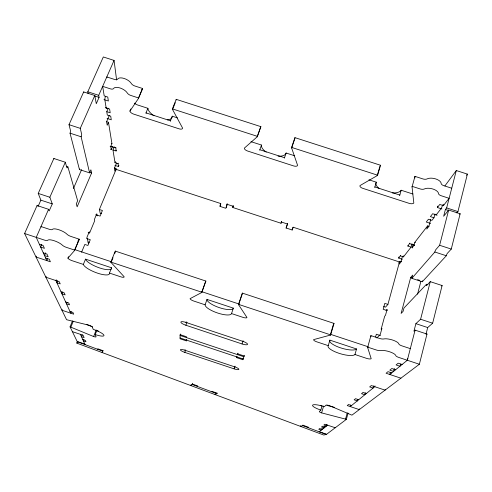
<?xml version="1.0" encoding="UTF-8"?>
<svg xmlns="http://www.w3.org/2000/svg" width="492" height="492" viewBox="0 0 492 492"><rect width="100%" height="100%" fill="white"/><g stroke="black" fill="none" stroke-linecap="round" stroke-linejoin="round"><path stroke-width="0.74" d="M186.819 339.462L186.32 340.858L180.066 338.773L180.121 334.634L186.505 336.762L186.468 337.598M186.32 340.858L186.357 340.052M220.373 206.603L220.76 203.565L116.1 169.365L99.378 209.506L100.251 213.294L101.45 213.688M226.449 207.741L226.584 206.8M226.627 206.48L227.138 203.731M281.535 221.695L281.018 223.251L232.784 207.489L233.177 205.699M426.023 334.154L427.696 327.549L432.646 323.213L442.111 285.538L430.26 281.658L426.626 285.471A2.036 0.387 -70.9 0 1 426.502 284.278L427.954 284.751M426.502 284.278L403.95 308.041L403.065 311.393L401.115 313.422L410.703 277.408L412.702 275.102L411.841 278.349L422.284 281.768L446.318 255.754A2.017 0.406 -70.4 0 1 447.4 253.288L451.275 249.075L460.149 213.768L448.667 210.053L443.649 216.277L445.408 209.475L446.65 207.913L456.299 170.54L467.4 174.113L457.941 211.566L456.81 212.919M348.09 413.114L346.35 419.368A2.97 0.597 16.8 0 0 345.525 419.123L321.633 412.893A2.946 0.59 17.2 0 1 319.351 411.509L320.833 410.094A10.541 2.165 17.1 0 1 312.691 405.07A10.541 2.165 17.1 0 1 324.4 406.693L325.987 405.18A3.087 0.646 17 0 1 329.437 405.642L351.159 414.842A3.093 0.64 16.7 0 0 351.958 415.137L419.368 364.252L426.994 334.062L415.094 330.138L413.938 331.196L415.888 323.662L420.599 319.247L430.26 281.658M390.267 372.678L389.793 374.486L407.314 360.261L415.094 330.138M411.841 278.349L434.836 252.009A2.017 0.375 -70.5 0 1 435.9 249.549L439.614 245.28L448.667 210.053M302.961 425.051L302.777 425.666L326.368 434.454L323.761 435.033L76.881 343.152L77.269 341.682L102.773 351.177L103.019 350.556M441.939 208.989L437.4 207.519L439.743 204.457L443.409 205.644L443.778 204.229M407.314 360.261L407.807 358.354M417.542 294.191L420.851 281.529M400.562 364.117L400.008 366.239L396.085 364.935L398.2 363.176L402.124 364.474M422.284 281.768L422.548 280.748M394.35 368.483L393.582 371.411L389.812 370.156L391.804 368.496L395.648 369.775M430.617 223.442L426.275 222.033L428.427 219.229L431.927 220.367L433.962 217.765L434.928 214.069M437.4 207.519L437.769 206.117M428.987 226.357L427.609 225.908L426.773 229.063L428.913 226.338L430.703 219.555M385.304 389.289L385.076 390.138L371.306 385.556L369.67 386.915L373.084 388.047L373.662 385.9M374.978 385.857L374.75 386.7L357.229 400.918M412.751 247.9L412.142 247.704L413.083 244.21M412.142 247.704L414.036 245.287L414.848 242.279L427.609 225.908M411.982 243.774L411.084 247.107L407.868 246.055L409.861 243.097M401.466 261.713L400.051 261.252L399.276 264.099L400.968 261.947L402.524 256.215M365.353 392.714L364.793 394.781L361.522 393.692L363.022 392.444L366.319 393.545M402.327 259.266L398.661 258.072L400.359 255.858L403.471 256.873L403.76 255.791M407.868 246.055L408.022 245.502M375.593 336.934L376.331 334.234L380.537 335.624M398.661 258.072L398.957 256.996M400.359 255.858L400.506 255.317M383.668 306.553L385.513 307.162L387.911 304.4L399.492 261.972L293.109 227.206L292.082 230.047M359.498 408.852L359.295 409.602L347.241 405.574L348.521 404.51L351.552 405.525M350.667 405.088L350.255 406.577L357.29 400.869L357.678 399.442M345.525 419.123L347.266 412.862M68.523 256.726L67.933 258.128A4.047 1.095 22.1 0 0 72.164 260.711L83.345 264.413A14.047 3.819 21.6 0 0 97.705 273.22A14.047 3.819 21.6 0 0 109.47 273.078L120.681 276.799A4.016 1.107 21.2 0 0 124.175 276.781L111.094 262.531A4.188 1.199 21.5 0 1 110.841 262.082L115.257 251.092L205.865 281.049L201.88 292.23A4.164 1.218 19.6 0 1 201.683 292.531L190.097 298.644A3.998 1.125 19.6 0 0 193.805 301.055L205.109 304.8A13.936 3.918 19.1 0 0 217.655 313.023A13.936 3.918 19.1 0 0 231.523 313.564L242.87 317.328A4.004 1.132 18.6 0 0 246.978 317.506L238.602 304.763A4.17 1.224 18.6 0 1 238.528 304.363L242.335 293.103L334.019 323.41L330.649 334.874A4.219 1.224 16.7 0 1 330.267 335.12L313.656 339.615A4.047 1.132 17 0 0 316.823 341.854L328.256 345.648A14.17 3.918 16.5 0 0 338.945 353.281A14.17 3.918 16.5 0 0 354.972 354.511L366.448 358.317A4.096 1.125 15.9 0 0 371.189 358.699L367.629 347.493L370.925 335.612L379.326 338.385A4.268 1.285 15.5 0 0 383.76 338.951A8.524 2.534 15.3 0 1 392.727 340.083A8.524 2.534 15.3 0 1 398.858 343.939A4.299 1.279 15 0 0 401.89 345.851L410.316 348.631M130.829 108.953L129.931 111.069A3.782 1.704 24.8 0 0 133.627 114.101L179.094 128.83A3.751 1.728 23 0 0 182.618 128.135L172.544 109.501A3.905 1.857 23.6 0 1 172.385 108.886L176.216 99.341L260.877 126.653L257.421 136.358A3.874 1.888 20.2 0 1 257.162 136.844L244.358 148.129A3.733 1.753 20.2 0 0 247.587 151.019L293.533 165.902A3.739 1.765 18.2 0 0 297.605 165.373L291.639 147.987A3.881 1.9 18.3 0 1 291.633 147.415L294.942 137.643L380.537 165.257L377.616 175.201A3.93 1.9 14.8 0 1 377.198 175.638L359.996 185.582A3.776 1.759 15.3 0 0 362.758 188.325L409.196 203.368A3.825 1.753 13.4 0 0 413.815 203.012L412.056 186.898L414.977 176.37L422.819 178.897A3.979 1.943 12.6 0 0 427.087 178.91A7.946 3.838 12.3 0 1 435.709 178.922A7.946 3.838 12.3 0 1 441.164 183.448A4.004 1.931 11.8 0 0 443.87 185.693L451.73 188.227L451.367 188.707M354.972 354.511L356.534 348.963L329.874 340.132L328.256 345.648M399.535 195.435A13.21 6.162 14.3 0 0 399.818 195.053L401.177 190.238L411.859 193.694A3.807 1.79 13.2 0 0 412.88 193.953M324.419 426.57L324.05 427.849L321.497 426.994L322.414 426.232L324.984 427.093L326.454 425.9L326.854 424.491M321.639 428.76L321.251 430.125L318.748 429.282L319.628 428.55L322.143 429.399L324.05 427.849M320.833 410.094L322.039 405.925A10.523 2.214 17.1 0 1 320.286 405.297M321.633 412.893L323.607 406.035M330.267 335.12L333.637 323.668M377.198 175.638L379.91 166.419M374.683 187.391A13.21 6.162 14.3 0 1 374.873 186.978L376.282 182.181L368.957 179.814M300.557 425.715L300.372 426.33L303.589 425.445L308.336 427.216L307.512 427.431M237.943 353.17L237.47 354.603L237.71 353.84L244.124 355.98L242.82 359.707L236.529 357.61L236.757 356.866M281.018 223.251L281.578 221.517M293.109 227.206L292.205 229.992L286.147 228.011L287.512 223.854M242.82 359.707L243.282 358.293M244.34 355.279L243.86 356.737L180.109 335.476L180.625 334.031M286.067 228.14L287.648 223.497M234.733 366.872L184.9 350.224A4.705 1.039 19.3 0 0 180.41 349.818A4.705 1.039 19.3 0 0 184.82 352.389L234.1 368.859A4.711 1.045 18.5 0 0 238.884 369.357A4.711 1.045 18.5 0 0 234.733 366.872L234.912 366.319M234.1 368.859L234.998 366.134M236.529 357.61L236.996 356.196M242.046 343.951A5.375 1.359 18.5 0 0 247.562 344.357A5.375 1.359 18.5 0 0 242.87 341.362L185.982 322.432A5.363 1.353 19.5 0 0 180.853 322.149A5.363 1.353 19.5 0 0 185.871 325.249L242.046 343.951L242.857 341.491M242.87 341.362L243.079 340.741M215.305 393.975L215.102 394.59L217.31 393.305L212.409 391.478L211.861 391.81M216.96 393.01L216.751 393.631L192.231 384.498L192.661 383.256M238.602 304.763L242.408 293.509A4.145 1.279 18.6 0 1 242.335 293.103M291.639 147.987L294.942 138.227A3.862 1.937 18.3 0 1 294.942 137.643M231.523 313.564L233.368 308.146L207.009 299.413L205.109 304.8M284.37 158.153A12.989 6.168 19.2 0 0 284.524 157.729L286.123 153.024L294.714 155.798M191.228 384.32L190.798 385.55L192.716 384.141L197.649 385.98L197.151 386.331M259.776 150.195A12.989 6.168 19.2 0 1 259.837 149.74L261.492 145.054L250.951 141.647M184.9 350.224L185.097 349.677M184.82 352.389L185.582 350.23M201.683 292.531L205.662 281.363A4.139 1.273 19.7 0 0 205.865 281.049M257.162 136.844L260.373 127.846M232.784 207.489L233.331 205.945M227.255 204.168L225.779 208.276L219.764 206.308L220.76 203.565M185.982 322.432L186.204 321.817M185.871 325.249L186.96 322.211M102.68 351.214L102.158 352.555L102.982 350.716L97.883 348.816L97.693 349.283M72.478 320.925L70.055 326.866A2.927 0.578 20.9 0 1 70.848 327.162L93.628 336.54L96.229 329.972M93.628 336.54A2.909 0.578 20.6 0 0 96.063 336.737L95.227 334.572L96.807 330.575A10.4 2.171 20.7 0 0 98.541 331.116M109.47 273.078L111.586 267.789L85.522 259.149L83.345 264.413M170.41 121.266A13.1 6.021 23.9 0 0 170.435 120.798L172.28 116.198L177.507 117.889M83.935 339.535L83.388 340.907L85.977 341.78L85.38 340.439L82.779 339.566M76.881 343.152L77.588 341.399M111.094 262.531L113.025 257.734M114.679 253.614L115.503 251.56A4.164 1.248 21.6 0 1 115.257 251.092M172.544 109.501L175.275 102.693M82.25 334.781L81.475 336.712L84.12 337.598L83.068 335.237L72.386 331.657M70.848 327.162L73.271 321.221M71.346 311.774L70.762 313.189L55.91 280.569L56.242 279.776M62.256 309.542L61.961 310.249L73.695 314.167L72.933 312.445L69.975 311.461M67.047 302.457L66.494 303.81L69.544 304.831L68.714 302.961L65.639 301.934M146.075 113.381A13.1 6.021 23.9 0 1 146.007 112.889L147.901 108.314L137.471 104.937A3.77 1.74 24.9 0 1 134.476 103.123M81.592 252.199L84.827 244.444L87.902 245.459L90.288 239.715L86.678 238.522M88.191 232.501L89.605 232.968L94.716 220.693L94.403 219.45L96.752 213.811L97.256 215.89M114.925 165.398L118.498 166.567L118.916 165.552M118.498 166.567L118.049 163.688L115.023 162.698L115.454 161.677M62.755 291.861L61.937 293.816L65.116 294.874L64.218 292.851L61.014 291.787M116.622 162.877L114.359 168.295L114.827 171.124L115.952 168.424L114.575 167.975M118.049 163.688L118.264 163.178M114.285 146.794L112.957 149.937L116.087 150.958L116.309 150.435M67.933 258.128L74.606 250.446A4.207 1.181 22.4 0 0 74.624 250.09L79.212 239.18L71.039 236.474A4.225 1.242 22.7 0 1 67.029 234.26A8.425 2.454 22.9 0 0 58.942 229.782A8.425 2.454 22.9 0 0 52.392 229.42A4.244 1.23 23.1 0 1 49.151 229.241L41.002 226.548L41.193 226.996M129.931 111.069L138.443 98.48A3.93 1.833 25.2 0 0 138.541 97.951L142.526 88.468L134.882 86.008A3.936 1.882 25.7 0 1 131.333 83.511A7.86 3.721 26 0 0 124.169 78.474A7.86 3.721 26 0 0 117.65 79.095A3.961 1.87 26.4 0 1 114.421 79.403L106.801 76.943L106.893 77.564M74.606 250.446L79.181 239.549A4.188 1.23 22.5 0 0 79.212 239.18M138.443 98.48L142.416 89.015A3.911 1.87 25.4 0 0 142.526 88.468M57.767 280.76L56.912 282.783L60.227 283.884L59.249 281.682L45.885 277.236L46.223 276.442M116.087 150.958L115.829 147.311M110.663 149.439L111.26 149.636L110.731 146.475L111.936 143.633L108.48 122.287L106.327 121.585M111.26 149.636L112.65 146.345M88.173 93.72L87.791 91.783L103.32 56.967L114.064 60.424L98.714 95.319L99.07 97.367L96.284 103.72L94.784 95.51L83.677 91.918L69.003 124.679L70.51 130.552A1.98 0.566 -73.7 0 1 70.024 133.16L79.452 169.549L89.581 172.864L90.891 169.808L91.61 172.963L77.152 206.806L76.297 203.891L77.644 200.748L67.896 166.874L66.488 166.413M109.353 115.325L106.616 121.684L107.207 125.245L108.48 122.287M47.539 258.897L46.808 260.594L36.236 237.378L48.579 209.315L37.084 205.527L24.6 233.522L66.549 319.665A3.05 0.627 21.1 0 0 67.336 319.898L89.157 325.286A3.05 0.633 20.8 0 1 92.311 327.026L93.209 329.345A10.418 2.128 20.6 0 1 103.947 335.218A10.418 2.128 20.6 0 1 95.227 334.572M79.452 169.549L79.704 168.977M73.419 188.547L81.58 169.678M45.707 252.827L44.52 255.569L48.173 256.781L46.98 254.1L43.259 252.863M107.059 118.431L111.272 119.802L110.712 116.167L107.311 115.066L106.764 111.672L108.258 108.209M36.408 256.172L36.039 257.015L50.399 261.787L49.249 259.198L45.627 257.993M41.777 244.45L40.627 247.089L44.421 248.349L43.161 245.508L39.366 244.247M38.142 206.277L40.873 200.152L38.222 193.417L53.862 158.498L65.307 162.243L49.852 197.243L52.275 203.909L49.194 210.927L48.579 209.315M89.581 172.864L81.125 136.776A1.98 0.535 -73.6 0 0 81.629 134.175L80.276 128.35L94.784 95.51M141.862 89.845L142.416 89.015M444.891 185.933L456.299 170.54M466.49 175.287L467.4 174.113M398.668 263.029L400.051 261.252M403.471 256.873L411.084 247.107M443.409 205.644L449.128 198.307L441.238 195.755A4.022 1.894 12 0 1 438.507 193.528A7.983 3.764 12.5 0 0 433.009 189.045A7.983 3.764 12.5 0 0 424.362 188.959A3.998 1.9 12.8 0 1 420.088 188.922L412.21 186.376A3.961 1.882 13.1 0 0 412.056 186.898M77.865 241.111L79.181 239.549M459.651 214.358L460.149 213.768M386.115 310.501L387.112 309.376L385.482 315.341L384.683 316.233L381.14 329.209L381.933 328.367L380.279 334.425L376.878 337.986M441.632 286.012L442.111 285.538M426.312 334.646L426.994 334.062M327.414 425.119L319.203 431.785L326.608 434.27L346.35 419.368M326.959 405.42L334.369 407.321M138.541 97.951L130.872 95.466A3.954 1.845 25.4 0 1 127.293 92.988A7.897 3.647 25.7 0 0 120.073 87.982A7.897 3.647 25.7 0 0 113.547 88.548A3.979 1.833 26.2 0 1 110.313 88.824L102.662 86.352L104.206 95.897L107.76 97.047L108.369 101.001L103.966 99.581M172.385 108.886L257.421 136.358M291.633 147.415L377.616 175.201M87.791 91.783L98.714 95.319M446.65 207.913L457.941 211.566M94.722 95.958L99.07 97.367M445.408 209.475L448.218 210.379M146.007 112.889L170.435 120.798M259.837 149.74L284.524 157.729M374.873 186.978L399.818 195.053M105.288 107.631L109.611 109.033L110.19 112.785L106.764 111.672M437.105 215.164L432.646 213.719L430.426 216.621L433.962 217.765M69.003 124.679L80.276 128.35M439.614 245.28L451.275 249.075M111.34 143.443L111.936 143.633M414.848 242.279L415.457 242.476M110.872 146.296L115.602 147.84M409.707 243.657L414.572 245.237M70.024 133.16L81.125 136.776M434.836 252.009L446.318 255.754M110.134 146.278L110.731 146.475M414.036 245.287L414.651 245.49M226.953 204.248L232.993 206.216M281.406 222.04L287.476 224.02M89.464 172.262L91.61 172.963M410.703 277.408L412.081 277.857M417.597 279.665L419.664 280.342M99.378 209.506L102.41 210.502L100.085 216.099L95.805 214.684M387.911 304.4L384.799 303.38L383.182 309.284L387.339 310.655M38.222 193.417L49.852 197.243M420.599 319.247L432.646 323.213M40.873 200.152L52.275 203.909M415.888 323.662L427.696 327.549M87.705 242.033L89.132 242.501M111.555 261.812L76.561 250.219A4.028 1.138 22.3 0 1 74.458 249.327M201.917 291.731L239.155 304.062M330.587 334.339L368.268 346.817M24.6 233.522L44.421 240.09A4.268 1.181 22.9 0 0 47.663 240.305A8.469 2.349 22.7 0 1 54.218 240.748A8.469 2.349 22.7 0 1 62.373 245.176A4.244 1.193 22.5 0 0 66.414 247.371L74.624 250.09M110.841 262.082L201.88 292.23M238.528 304.363L330.649 334.874M419.368 364.252L398.852 357.456A4.323 1.224 15.2 0 1 395.789 355.575A8.567 2.435 15.4 0 0 389.609 351.774A8.567 2.435 15.4 0 0 380.617 350.55A4.293 1.23 15.6 0 1 376.171 349.947L367.733 347.155A4.262 1.218 15.8 0 0 367.629 347.493M391.755 372.899L388.01 371.657L386.085 373.256L400.918 378.182M180.072 337.955L243.079 358.976M358.693 399.732L355.531 398.674L354.154 399.824L357.29 400.869M335.255 427.751L324.806 424.245L323.859 425.033L326.454 425.9M84.821 344.049L77.17 341.485L70.055 326.866M86.881 324.554L92.533 326.903M80.399 334.339L85.061 344.584M37.084 205.527L37.251 205.933M53.862 158.498L53.972 158.842M371.042 336.712L370.82 335.962A4.237 1.273 15.6 0 1 370.925 335.612M88.585 243.337L86.881 237.495L89.267 231.763L89.605 232.968M65.307 162.243L66.894 167.68A2.005 0.553 -72.9 0 0 67.896 166.874M83.677 91.918L83.837 92.705M112.957 149.937L115.023 162.698M115.952 168.424L116.192 169.931M114.064 60.424L116.61 80.018M414.928 177.963L414.824 176.905A3.942 1.919 12.9 0 1 414.977 176.37M334.019 323.41A4.194 1.279 16.6 0 1 333.816 323.588M111.586 267.789A14.01 3.899 21.7 0 1 99.815 268.011A14.01 3.899 21.7 0 1 85.522 259.149M356.534 348.963A14.139 3.998 16.4 0 1 340.513 347.826A14.139 3.998 16.4 0 1 329.874 340.132M233.368 308.146A13.899 3.998 19.1 0 1 219.5 307.697A13.899 3.998 19.1 0 1 207.009 299.413M435.826 214.358A2.823 0.486 -70.1 0 0 436.213 214.875L441.035 208.694A2.884 0.504 -70 0 0 442.615 204.869M401.177 190.238A13.179 6.224 14.2 0 1 392.388 192.944M378.963 188.344A13.179 6.224 14.2 0 1 376.282 182.181M380.537 165.257A3.911 1.937 14.7 0 1 380.119 165.706M286.123 153.024A12.958 6.23 19.2 0 1 278.066 156.167M266.227 152.108A12.958 6.23 19.2 0 1 261.492 145.054M260.877 126.653A3.856 1.931 20.3 0 1 260.619 127.151M176.37 99.968A3.887 1.894 23.8 0 1 176.216 99.341M172.28 116.198A13.069 6.082 24 0 1 167.298 119.827M154.033 115.786A13.069 6.082 24 0 1 147.901 108.314M106.887 107.945A2.78 0.689 -74.1 0 1 106.174 108.031L104.833 99.722A2.835 0.713 -74.3 0 1 105.528 96.284"/></g></svg>
